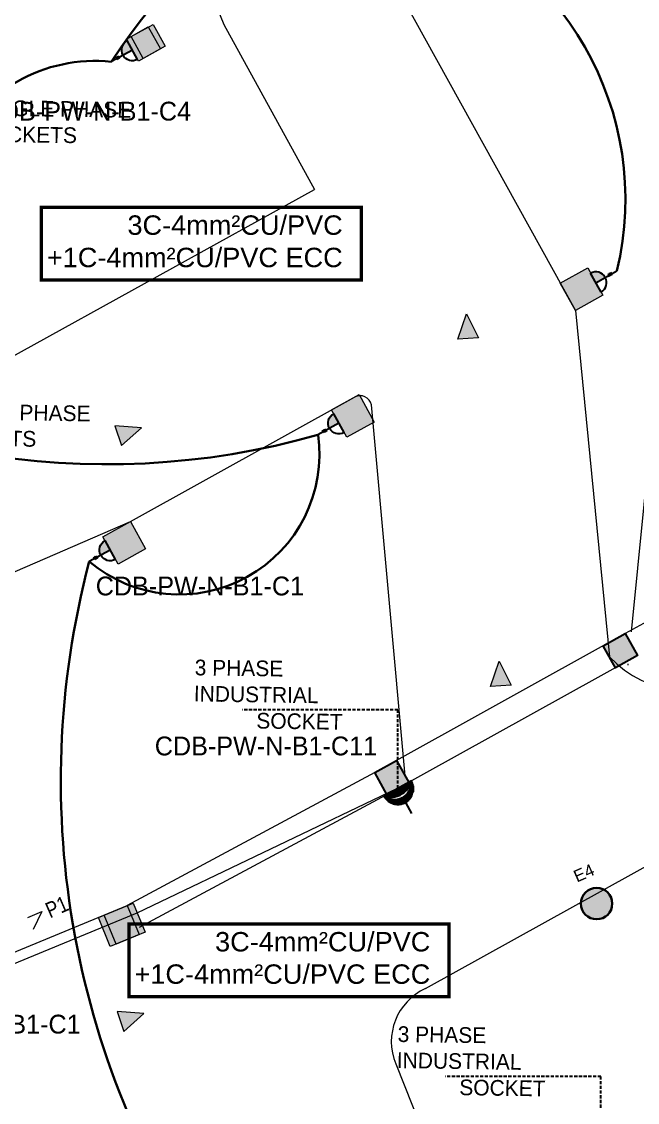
# Model space of a CAD drawing. Header units: inches. Extents: x 1195829 to 1240342, y -967019 to -858076.
# Drawn here: x 1222360 to 1222949, y -911753 to -910721 of the extents above; entities that cross this region are included whole.
import ezdxf

# ---------------------------------------------------------------- set-up
doc = ezdxf.new("R2010")
doc.units = ezdxf.units.IN
doc.header["$LTSCALE"] = 6
for name, pattern in [('6TH FLOOR$0$DASHED2', [0.375, 0.25, -0.125]), ('CENTERX2', [4, 2.5, -0.5, 0.5, -0.5]), ('DASHED', [0.75, 0.5, -0.25]), ('DASHED2', [0.375, 0.25, -0.125])]:
    doc.linetypes.add(name, pattern=pattern)
doc.layers.get('0').update_dxf_attribs({"color": 251})
for name, color, linetype, lineweight in [('23. Dimensions Layer', 252, 'Continuous', 0), ('COL MARK', 251, 'Continuous', 18), ('column', 251, 'Continuous', 25), ('ELECT TEXT', 3, 'Continuous', 20), ('FIRE ALRAM', 12, 'Continuous', 0), ('v.b', 251, 'Continuous', 5), ('W', 251, 'Continuous', 5), ('wall', 251, 'Continuous', 30)]:
    doc.layers.add(name, color=color, linetype=linetype, lineweight=lineweight)
for name, color, linetype in [('E-POWER', 7, 'Continuous'), ('EF', 111, 'CENTERX2'), ('EL', 252, 'Continuous'), ('SMC-EL-T', 222, 'Continuous'), ('YH TEXT', 123, 'Continuous')]:
    doc.layers.add(name, color=color, linetype=linetype)
doc.styles.add('ARI', font='arial.ttf')
doc.styles.add('ARIAL', font='arial.ttf', dxfattribs={"height": 8})
doc.styles.add('Romans', font='romans.shx')
doc.styles.get("Standard").update_dxf_attribs({"font": 'stylu.ttf', "height": 96})
doc.styles.add('style11', font='segoeui.ttf', dxfattribs={"height": 12})
doc.dimstyles.new('Copy(2) of Scale 1-8', dxfattribs={"dimtxt": 6, "dimasz": 4, "dimexe": 5, "dimexo": 3.125, "dimgap": 2, "dimtad": 1, "dimtoh": 1, "dimdec": 1, "dimzin": 12, "dimdsep": 46, "dimlunit": 4, "dimtxsty": 'Romans', "dimblk": 'ARCHTICK', "dimcen": 12, "dimdle": 2.5, "dimclrd": 25, "dimclre": 25, "dimclrt": 20, "dimadec": 0, "dimazin": 0, "dimtfac": 1, "dimtdec": 1, "dimtmove": 1, "dimatfit": 0, "dimfxl": 1, "dimtolj": 1, "dimtzin": 4, "dimarcsym": 0})

# ---------------------------------------------------------------- blocks, each defined once
blk = doc.blocks.new('sdfsdfdsf')
at = {"layer": 'E-POWER'}
blk.add_hatch(color=256, dxfattribs=at).paths.add_polyline_path([(231090.6, -6345.5), (231090.6, -6355.8, 0.414214), (231100.9, -6345.5)])
for p, q in [((231080.3, -6345.5), (231100.9, -6345.5)), ((231090.6, -6345.5), (231090.6, -6368.4)), ((231089.1, -6359.6), (231092.3, -6360.4)), ((231089.1, -6360.8), (231092.3, -6361.6)), ((231089.1, -6362.1), (231092.3, -6362.9))]:
    blk.add_line(p, q, dxfattribs=at)
blk.add_arc((231090.6, -6345.5), 10.3, 180, 360, dxfattribs=at)
blk = doc.blocks.new('_ARCHTICK')
at = {"color": 0, "linetype": 'ByBlock', "const_width": 0.15}
blk.add_lwpolyline([(-0.5, -0.5), (0.5, 0.5)], dxfattribs=at)
blk = doc.blocks.new('FGFDGFDG')
h = blk.add_hatch()
h.set_pattern_fill('ANSI31', color=1, scale=1.68)
h.set_pattern_definition([(45, (-78996.66372, 65749.10018), (-0.1484924, 0.1484924), [])])
edge = h.paths.add_edge_path()
edge.add_arc((-78981.54, 65749.1), 7.56, 0, 180)
edge.add_arc((-78981.54, 65745.54), 8.36, 25.2252, 154.7748, ccw=False)
at = {"layer": 'SMC-EL-T', "linetype": 'ByBlock'}
h = blk.add_hatch(dxfattribs=at)
h.set_pattern_fill('ANSI31', color=3)
h.set_pattern_definition([(45, (0, 0), (-0.08838834765, 0.08838834765), [])])
edge = h.paths.add_edge_path()
edge.add_arc((-78981.54, 65741.93), 10.42, 43.4884, 136.5116)
edge.add_line((-78989.1, 65749.1), (-78973.98, 65749.1))
at = {"color": 1}
for p, q in [((-78981.54, 65756.66, -2.49), (-78981.54, 65762.63, -2.49)), ((-78989.1, 65749.1, -2.49), (-78973.98, 65749.1, -2.49))]:
    blk.add_line(p, q, dxfattribs=at)
for centre, radius, start, end in [((-78981.54, 65749.1, -2.49), 7.56, 0, 180), ((-78981.54, 65745.54, -2.49), 8.36, 25.2252, 154.7748), ((-78981.54, 65741.93, -2.49), 10.42, 43.4884, 136.5116)]:
    blk.add_arc(centre, radius, start, end, dxfattribs=at)
at = {"layer": 'SMC-EL-T', "color": 3, "linetype": 'ByBlock'}
blk.add_line((-78989.1, 65749.1, -2.49), (-78973.98, 65749.1, -2.49), dxfattribs=at)

msp = doc.modelspace()

# ---------------------------------------------------------------- hatches: boundary and pattern name
at = {"layer": 'COL MARK', "lineweight": 30, "true_color": 0xffc6b3}
h = msp.add_hatch(color=31, dxfattribs=at)
h.dxf.hatch_style = 1
h.paths.add_polyline_path([(1222875.7, -910970.3), (1222901.9, -910955.8), (1222916.4, -910982), (1222890.2, -910996.6)])
at = {"layer": 'COL MARK'}
h = msp.add_hatch(color=256, dxfattribs=at)
h.dxf.hatch_style = 1
h.paths.add_polyline_path([(1222875.7, -910970.3), (1222901.9, -910955.8), (1222916.4, -910982), (1222890.2, -910996.6)])
at = {"layer": 'COL MARK', "lineweight": 30, "true_color": 0xffc6b3}
h = msp.add_hatch(color=31, dxfattribs=at)
h.dxf.hatch_style = 1
h.paths.add_polyline_path([(1222657, -911091.5), (1222683.2, -911076.9), (1222697.8, -911103.2), (1222671.5, -911117.7)])
at = {"layer": 'COL MARK'}
h = msp.add_hatch(color=256, dxfattribs=at)
h.dxf.hatch_style = 1
h.paths.add_polyline_path([(1222657, -911091.5), (1222683.2, -911076.9), (1222697.8, -911103.2), (1222671.5, -911117.7)])
at = {"layer": 'COL MARK', "lineweight": 30, "true_color": 0xffc6b3}
h = msp.add_hatch(color=31, dxfattribs=at)
h.dxf.hatch_style = 1
h.paths.add_polyline_path([(1222438.3, -911212.7), (1222464.5, -911198.1), (1222479.1, -911224.4), (1222452.8, -911238.9)])
at = {"layer": 'COL MARK'}
h = msp.add_hatch(color=256, dxfattribs=at)
h.dxf.hatch_style = 1
h.paths.add_polyline_path([(1222438.3, -911212.7), (1222464.5, -911198.1), (1222479.1, -911224.4), (1222452.8, -911238.9)])
at = {"layer": 'COL MARK', "lineweight": 30, "true_color": 0xffc6b3}
h = msp.add_hatch(color=31, dxfattribs=at)
h.dxf.hatch_style = 1
edge = h.paths.add_edge_path()
edge.add_arc((1222910.4, -911563.2), 15, -67.74, 292.26)
at = {"layer": 'COL MARK'}
h = msp.add_hatch(color=256, dxfattribs=at)
h.dxf.hatch_style = 1
edge = h.paths.add_edge_path()
edge.add_arc((1222910.4, -911563.2), 15, -67.74, 292.26)
at = {"layer": 'column', "ltscale": 10, "true_color": 0x636466}
h = msp.add_hatch(color=251, dxfattribs=at)
h.dxf.hatch_style = 1
h.paths.add_polyline_path([(1222916.8, -911317), (1222937.8, -911305.3), (1222949.4, -911326.3), (1222928.5, -911337.9)])
h = msp.add_hatch(color=251, dxfattribs=at)
h.dxf.hatch_style = 1
h.paths.add_polyline_path([(1222916.8, -911317), (1222937.8, -911305.3), (1222949.4, -911326.3), (1222928.5, -911337.9)])
h = msp.add_hatch(color=251, dxfattribs=at)
h.dxf.hatch_style = 1
h.paths.add_polyline_path([(1222698.2, -911438.1), (1222719.1, -911426.5), (1222730.8, -911447.5), (1222709.8, -911459.1)])
h = msp.add_hatch(color=251, dxfattribs=at)
h.dxf.hatch_style = 1
h.paths.add_polyline_path([(1222698.2, -911438.1), (1222719.1, -911426.5), (1222730.8, -911447.5), (1222709.8, -911459.1)])
at = {"layer": 'W', "ltscale": 10, "true_color": 0x636466}
h = msp.add_hatch(dxfattribs=at)
h.set_pattern_fill('AR-CONC', color=251, scale=0.06)
h.set_pattern_definition([(50, (101708.689, -9999.576), (10.93108014, -0.95634513), [1.143, -12.573]), (355, (101708.689, -9999.576), (-2.114605285, 11.46341071), [0.9144, -10.05843505]), (100.4514447, (101709.6, -9999.656), (8.816474825, 10.507065115), [0.97140053, -10.68541468]), (46.1842, (101708.689, -9996.528), (16.26474245, -2.52253968), [1.7145, -18.8595]), (96.6355576, (101710.045, -9996.738), (14.24424804, 14.84556748), [1.45710139, -16.02813649]), (351.1841512, (101708.69, -9996.528), (14.24424804, 14.84556748), [1.37159802, -15.08758392]), (21, (101710.213, -9997.29), (9.096863476, -6.13591189), [1.143, -12.573]), (326, (101710.213, -9997.29), (3.7081217, 11.05127797), [0.9144, -10.0584]), (71.451445, (101710.971, -9997.802), (12.80498516, 4.91536613), [0.97140053, -10.68539626]), (37.5, (101708.6892, -9999.576), (0.185316195, 5.073302332), [0, -9.93648, 0, -10.2108, 0, -10.0965]), (7.5, (101708.689, -9999.576), (4.00917975, 6.01083449), [0, -5.82168, 0, -9.70788, 0, -3.8481]), (327.5, (101705.2907, -9999.576), (8.13543571, -0.34372464), [0, -3.81, 0, -11.8872, 0, -15.7734]), (317.5, (101703.767, -9999.576), (8.887750883, 1.525589462), [0, -4.953, 0, -7.89432, 0, -11.2014])])
h.paths.add_polyline_path([(1222904.3, -912663.8), (1223035.4, -912682.2), (1223144.1, -912675.9), (1223258.8, -912669.3), (1223332.3, -912665.1), (1223469.5, -912665.1), (1224194, -911255.3), (1223063.4, -910132.6), (1222410.7, -910400.1), (1222469.9, -910543.6), (1221381.8, -910989.1), (1222107.1, -912761.1), (1222424.2, -912698.1), (1222723.8, -912638.5)])
h.paths.add_polyline_path([(1222905.7, -912653.9), (1223035.8, -912672.1), (1223143.6, -912665.9), (1223258.2, -912659.3), (1223332, -912655.1), (1223463.4, -912655.1), (1224181.7, -911257.2), (1223061, -910144.4), (1222423.8, -910405.6), (1222483, -910549.1), (1221394.8, -910994.6), (1222114.1, -912751.9), (1222421.9, -912687.9), (1222721.8, -912628.2)], flags=16)
h = msp.add_hatch(color=251, dxfattribs=at)
h.dxf.hatch_style = 1
h.paths.add_polyline_path([(1222460.7, -910737.2), (1222481.7, -910725.6), (1222493.3, -910746.6), (1222472.3, -910758.2)])
h = msp.add_hatch(color=251, dxfattribs=at)
h.dxf.hatch_style = 1
h.paths.add_polyline_path([(1222465.2, -910734.8), (1222486.2, -910723.2), (1222497.9, -910744.1), (1222476.9, -910755.8)])
at = {"layer": 'W', "ltscale": 10}
h = msp.add_hatch(color=256, dxfattribs=at)
h.dxf.hatch_style = 1
h.paths.add_polyline_path([(1222777.6, -911024), (1222785.9, -910999.9), (1222797.5, -911022.7)])
h = msp.add_hatch(color=256, dxfattribs=at)
h.dxf.hatch_style = 1
h.paths.add_polyline_path([(1222456.1, -911125.7), (1222475.1, -911108.7), (1222449.6, -911106.9)])
h = msp.add_hatch(color=256, dxfattribs=at)
h.dxf.hatch_style = 1
h.paths.add_polyline_path([(1222808.8, -911355.8), (1222817.2, -911331.7), (1222828.7, -911354.5)])
at = {"layer": 'W', "ltscale": 10, "true_color": 0x636466}
h = msp.add_hatch(color=251, dxfattribs=at)
h.dxf.hatch_style = 1
h.paths.add_polyline_path([(1222433.9, -911576.5), (1222461.6, -911565.1), (1222473, -911592.8), (1222445.3, -911604.3)])
h = msp.add_hatch(color=251, dxfattribs=at)
h.dxf.hatch_style = 1
h.paths.add_polyline_path([(1222439.4, -911574.2), (1222467.2, -911562.8), (1222478.6, -911590.6), (1222450.8, -911602)])
at = {"layer": 'W', "ltscale": 10}
h = msp.add_hatch(color=256, dxfattribs=at)
h.dxf.hatch_style = 1
h.paths.add_polyline_path([(1222458.4, -911685.3), (1222477.4, -911668.3), (1222452, -911666.4)])

# ---------------------------------------------------------------- linework, layer by layer
at = {"layer": 'COL MARK', "color": 31, "true_color": 0xffc6b3, "elevation": 2940530687.5}
for points in [[(1222875.7, -910970.3), (1222901.9, -910955.8), (1222916.4, -910982), (1222890.2, -910996.6)], [(1222657, -911091.5), (1222683.2, -911076.9), (1222697.8, -911103.2), (1222671.5, -911117.7)], [(1222438.3, -911212.7), (1222464.5, -911198.1), (1222479.1, -911224.4), (1222452.8, -911238.9)]]:
    msp.add_lwpolyline(points, close=True, dxfattribs=at)
at = {"layer": 'COL MARK', "elevation": 2940530687.5}
for points in [[(1222875.7, -910970.3), (1222901.9, -910955.8), (1222916.4, -910982), (1222890.2, -910996.6)], [(1222657, -911091.5), (1222683.2, -911076.9), (1222697.8, -911103.2), (1222671.5, -911117.7)], [(1222438.3, -911212.7), (1222464.5, -911198.1), (1222479.1, -911224.4), (1222452.8, -911238.9)]]:
    msp.add_lwpolyline(points, close=True, dxfattribs=at)
at = {"layer": 'COL MARK', "color": 31, "lineweight": 30, "true_color": 0xffc6b3}
msp.add_circle((1222910.4, -911563.2, 2940530687.5), 15, dxfattribs=at)
at = {"layer": 'COL MARK'}
msp.add_circle((1222910.4, -911563.2, 2940530687.5), 15, dxfattribs=at)
at = {"layer": 'column', "color": 251, "ltscale": 10, "true_color": 0x636466, "elevation": 2940530687.5}
for points in [[(1222916.8, -911317), (1222937.8, -911305.3), (1222949.4, -911326.3), (1222928.5, -911337.9), (1222916.8, -911317)], [(1222916.8, -911317), (1222937.8, -911305.3), (1222949.4, -911326.3), (1222928.5, -911337.9), (1222916.8, -911317)], [(1222698.2, -911438.1), (1222719.1, -911426.5), (1222730.8, -911447.5), (1222709.8, -911459.1), (1222698.2, -911438.1)], [(1222698.2, -911438.1), (1222719.1, -911426.5), (1222730.8, -911447.5), (1222709.8, -911459.1), (1222698.2, -911438.1)]]:
    msp.add_lwpolyline(points, dxfattribs=at)
at = {"layer": 'FIRE ALRAM', "color": 0, "linetype": 'ByBlock', "ltscale": 12, "const_width": 3.12}
for points in [[(1222379.4, -910967.5), (1222685.4, -910967.5), (1222685.4, -910897.9), (1222379.4, -910897.9)], [(1222463.2, -911652.1), (1222769.3, -911652.1), (1222769.3, -911582.6), (1222463.2, -911582.6)]]:
    msp.add_lwpolyline(points, close=True, dxfattribs=at)
at = {"layer": 'v.b', "color": 31, "linetype": 'DASHED2', "ltscale": 10, "true_color": 0xffc6b3}
msp.add_line((1222940.4, -911334.2, 2940534656.6), (1222940.3, -911335.4, 2940534656.6), dxfattribs=at)
at = {"layer": 'W', "color": 251, "ltscale": 10, "true_color": 0x636466}
for p, q in [((1222483.1, -910549.3, 2940531728.4), (1222554, -910723.3, 2940534626.5)), ((1222671, -910601, 2940530687.5), (1222890.2, -910996.6, 2940530687.5)), ((1222554, -910723.3, 2940534626.5), (1222640.6, -910880.9, 2940531375.1)), ((1222345.4, -911044.1, 2940529053.1), (1222640.6, -910880.9, 2940531375.1)), ((1222890.2, -910996.6, 2940530687.5), (1222922.6, -911327.5, 2940530687.5)), ((1222967.3, -911063.6, 2940534656.6), (1222943.4, -911303.6, 2940530687.5)), ((1222464.5, -911198.1, 2940530687.5), (1222679, -911079.3, 2940530687.5)), ((1222727.2, -911441, 2940530687.5), (1222695.2, -911086.7, 2940530687.5)), ((1223192.5, -911164.2, 2940530687.5), (1222937.8, -911305.3, 2940530687.5)), ((1221983.2, -911406.6, 2940530687.5), (1222464.5, -911198.1, 2940530687.5)), ((1222937.8, -911305.3, 2940530687.5), (1222698.2, -911438.1, 2940530687.5)), ((1222949.4, -911326.3, 2940530687.5), (1222709.8, -911459.1, 2940530687.5)), ((1222698.2, -911438.1, 2940530687.5), (1222461.6, -911565.1, 2940530687.5)), ((1222471, -911572.1, 2940530687.5), (1222726.8, -911449.7, 2940530772.1)), ((1222709.5, -911459.3, 2940530687.5), (1222473, -911586.2, 2940530687.5)), ((1222746.7, -911644.4, 2940530687.5), (1222984.6, -911512.6, 2940530955.5)), ((1221739.1, -911862, 2940530687.5), (1222461.6, -911565.1, 2940530687.5)), ((1222063.1, -911739.7, 2940530687.5), (1222471, -911572.1, 2940530687.5)), ((1222366.6, -911576.6, 2940530772.1), (1222380, -911570.8, 2940530772.1)), ((1222380, -911570.8, 2940530772.1), (1222371.5, -911587.9, 2940530772.1)), ((1222718.4, -911716.3, 2940530687.5), (1223017.9, -912468.7, 2940530365.1))]:
    msp.add_line(p, q, dxfattribs=at)
for points, elevation in [([(1222460.7, -910737.2), (1222481.7, -910725.6), (1222493.3, -910746.6), (1222472.3, -910758.2), (1222460.7, -910737.2)], 2940530687.5), ([(1222465.2, -910734.8), (1222486.2, -910723.2), (1222497.9, -910744.1), (1222476.9, -910755.8), (1222465.2, -910734.8)], 2940534656.6)]:
    msp.add_lwpolyline(points, dxfattribs=dict(at, elevation=elevation))
at = {"layer": 'W', "ltscale": 10}
for points, elevation in [([(1222777.6, -911024), (1222785.9, -910999.9), (1222797.5, -911022.7), (1222777.6, -911024)], 2940530687.5), ([(1222456.1, -911125.7), (1222475.1, -911108.7), (1222449.6, -911106.9), (1222456.1, -911125.7)], 2940530772.1), ([(1222808.8, -911355.8), (1222817.2, -911331.7), (1222828.7, -911354.5), (1222808.8, -911355.8)], 2940530687.5), ([(1222458.4, -911685.3), (1222477.4, -911668.3), (1222452, -911666.4), (1222458.4, -911685.3)], 2940530772.1)]:
    msp.add_lwpolyline(points, dxfattribs=dict(at, elevation=elevation))
at = {"layer": 'W', "color": 251, "ltscale": 10, "true_color": 0x636466, "elevation": 2940530687.5}
for points in [[(1222433.9, -911576.5), (1222461.6, -911565.1), (1222473, -911592.8), (1222445.3, -911604.3)], [(1222439.4, -911574.2), (1222467.2, -911562.8), (1222478.6, -911590.6), (1222450.8, -911602)]]:
    msp.add_lwpolyline(points, close=True, dxfattribs=at)
at = {"layer": 'W', "color": 251, "ltscale": 10, "true_color": 0x636466}
for centre, radius, start, end in [((1222684.2, -911089.2, 2940530687.5), 11.2, 13.0326, 117.4657), ((1223000.2, -911254, 2940530687.5), 106.8, 223.4396, 303.8873), ((1222769.7, -911695.1, 2940530687.5), 55.6, 114.4503, 202.4725)]:
    msp.add_arc(centre, radius, start, end, dxfattribs=at)
at = {"layer": 'wall', "color": 6, "ltscale": 6}
for centre, radius, start, end in [((1222890.3, -911044, 2940530687.5), 527.6, 90.7054, 147.2785), ((1222645.2, -910890.3, 2940530687.5), 292.7, 346.4726, 73.2214), ((1222430.8, -910909.2, 2940530687.5), 151.1, 84.0803, 154.8404), ((1222442.6, -910408.1, 2940530687.5), 735.4, 233.95, 285.8903), ((1222511.4, -911134, 2940530687.5), 133.9, 229.9569, 8.027), ((1223216.2, -911445.9, 2940530687.5), 818.2, 165.1702, 215.6497)]:
    msp.add_arc(centre, radius, start, end, dxfattribs=at)

# ---------------------------------------------------------------- block references
at = {"layer": 'E-POWER', "color": 6, "linetype": '6TH FLOOR$0$DASHED2', "extrusion": (-5.15382e-08, -3.35134e-08, 1), "xscale": -1, "rotation": 298.9919480223915}
for p in [(1340174.9, -1109705.7, 2940530687.5), (1340372.4, -1110062.2, 2940530687.5), (1340153.7, -1110183.4, 2940530687.5)]:
    msp.add_blockref('sdfsdfdsf', p, dxfattribs=at)
at = {"layer": 'E-POWER', "color": 6, "linetype": '6TH FLOOR$0$DASHED2', "extrusion": (5.55344e-08, 2.63679e-08, 1), "rotation": 119.4410075879073}
msp.add_blockref('sdfsdfdsf', (1330807.7, -1115414.6, 2940530687.5), dxfattribs=at)
at = {"layer": 'EF', "xscale": 1.999999999999996, "yscale": 1.999999999999996, "zscale": 1.999999999999996, "rotation": 208.9775187910423}
msp.add_blockref('FGFDGFDG', (1020826.2, -872945.2, 2940530692.5), dxfattribs=at)

# ---------------------------------------------------------------- texts
at = {"layer": '23. Dimensions Layer', "color": 5, "char_height": 15, "attachment_point": 7, "rotation": 359.1775, "style": 'style11'}
for s, insert, width in [('\\pi0.21266;{\\fCentury Gothic|b0|i0|c0|p34;\\C1;SINGLE PHASE SOCKETS}', (1222317.5, -910835.5, -146.4), 232.023), ('\\pi0.21266;{\\fCentury Gothic|b0|i0|c0|p34;\\C1;SINGLE PHASE SOCKETS}', (1222278.6, -911125.6, -146.4), 232.023), ('\\pi0.4421;{\\fCentury Gothic|b0|i0|c0|p34;\\C1;3 PHASE INDUSTRIAL \\P\\pi60.11579;SOCKET}', (1222524.8, -911395.3, 2940530687.5), 197.577), ('\\pi0.4421;{\\fCentury Gothic|b0|i0|c0|p34;\\C1;3 PHASE INDUSTRIAL \\P\\pi60.11579;SOCKET}', (1222718.9, -911745.6, 2940530687.5), 197.577)]:
    msp.add_mtext(s, dxfattribs=dict(at, insert=insert, width=width))
at = {"layer": 'ELECT TEXT', "color": 5, "char_height": 18, "rotation": 0.0025}
for s, insert, width, attachment_point in [('CDB-PW-N-B1-C4', (1222323.3, -910797.1), 201.421, 1), ('CDB-PW-N-B1-C1', (1222431.4, -911250.8, 2940530687.5), 201.421, 1), ('CDB-PW-N-B1-C11', (1222700.5, -911421.9, 2940530687.5), 207.008, 9), ('CDB-PW-N-B1-C1', (1222217.7, -911669.4), 201.421, 1)]:
    msp.add_mtext(s, dxfattribs=dict(at, insert=insert, width=width, attachment_point=attachment_point))
at = {"layer": 'W', "color": 251, "ltscale": 10, "true_color": 0x636466, "insert": (1222381.6, -911563.7, 2940530772.1), "char_height": 15, "width": 210.298, "attachment_point": 1, "rotation": 23.6191, "style": 'ARI'}
msp.add_mtext('{\\fArial Narrow|b0|i0|c0|p34;P1}', dxfattribs=at)
at = {"layer": 'wall', "style": 'ARI'}
msp.add_text('E4', height=11.52, rotation=23.7257, dxfattribs=at).set_placement((1222891.6, -911543.2, 2940536083.7))
at = {"layer": 'YH TEXT', "char_height": 18.55, "width": 282.088, "attachment_point": 3, "style": 'ARIAL'}
for insert in [(1222667.6, -910905.7, -32.7), (1222751.4, -911590.4, -32.7)]:
    msp.add_mtext('3C-4mm²CU/PVC\\P+1C-4mm²CU/PVC ECC ', dxfattribs=dict(at, insert=insert))

# ---------------------------------------------------------------- leaders
at = {"layer": 'EL', "color": 7, "linetype": 'DASHED'}
for points in [[(1222720.4, -911453, 2940530687.5), (1222720.4, -911378.1, 2940530687.5), (1222571.4, -911378.1, 2940530687.5)], [(1222914.5, -911803.3, 2940530687.5), (1222914.5, -911728.4, 2940530687.5), (1222765.5, -911728.4, 2940530687.5)]]:
    msp.add_leader(points, dimstyle='Copy(2) of Scale 1-8', override={"dimasz": 16, "dimtad": 0, "dimfxl": 0.18, "dimarcsym": 1}, dxfattribs=at)

doc.saveas('drawing.dxf')
